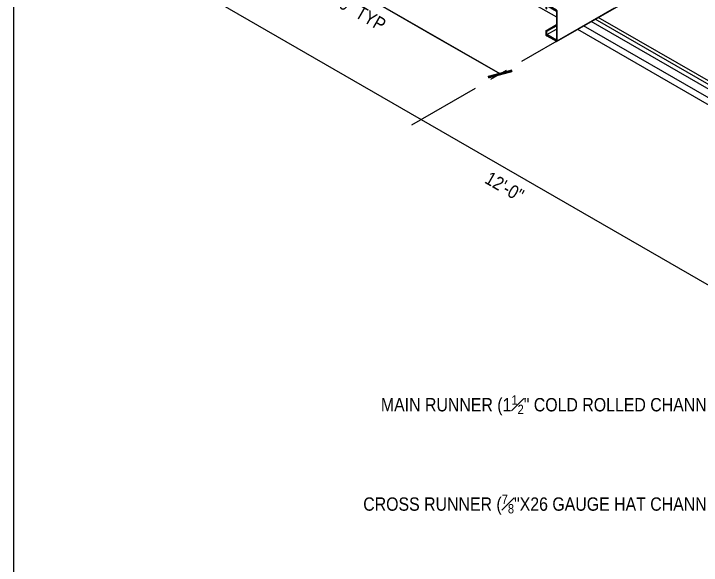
# Model space of a CAD drawing. Header units: inches. Extents: x -16404 to 14624, y -1591 to 16152.
# Drawn here: x -15798.3 to -15682.6, y 1854.2 to 1947.1 of the extents above; entities that cross this region are included whole.
import ezdxf

# ---------------------------------------------------------------- set-up
doc = ezdxf.new("R2010")
doc.units = ezdxf.units.IN
doc.header["$LTSCALE"] = 24
doc.header["$MEASUREMENT"] = 0
doc.linetypes.add('CENTER2', pattern=[1.125, 0.75, -0.125, 0.125, -0.125])
doc.layers.get('0').update_dxf_attribs({"linetype": 'CONTINUOUS'})
for name, color, linetype in [('S-ANNO-DIMS', 2, 'CONTINUOUS'), ('S-ANNO-NOTE', 4, 'CONTINUOUS'), ('S-ARCH', 1, 'CONTINUOUS')]:
    doc.layers.add(name, color=color, linetype=linetype)
doc.layers.add('S-ANNO-GRID-NONPLOT', color=251, linetype='CONTINUOUS', plot=False)
doc.styles.add('Arial', font='arial.ttf', dxfattribs={"width": 0.85})
doc.dimstyles.new('DIM-24', dxfattribs={"dimscale": 24, "dimtxt": 0.09375, "dimasz": 0.109375, "dimexe": 0.0625, "dimexo": 0.0625, "dimgap": 0.0625, "dimtad": 1, "dimdec": 4, "dimzin": 11, "dimdsep": 46, "dimlunit": 4, "dimtxsty": 'Arial', "dimblk": 'ARCHTICK', "dimcen": 0.125, "dimclrd": 256, "dimclre": 256, "dimclrt": 4, "dimadec": 0, "dimazin": 0, "dimtfac": 0.75, "dimtdec": 4, "dimtofl": 0, "dimtmove": 0, "dimatfit": 3, "dimldrblk": 'ARCHTICK', "dimfxl": 1, "dimfrac": 1, "dimtolj": 1, "dimtzin": 11, "dimarcsym": 0})

# ---------------------------------------------------------------- blocks, each defined once
blk = doc.blocks.new('_ARCHTICK')
at = {"color": 0, "linetype": 'ByBlock', "const_width": 0.15}
blk.add_lwpolyline([(-0.5, -0.5), (0.5, 0.5)], dxfattribs=at)

msp = doc.modelspace()

# ---------------------------------------------------------------- linework, layer by layer
at = {"layer": 'S-ANNO-DIMS', "linetype": 'CENTER2'}
msp.add_line((-15673.85208, 1961.5233), (-15731.33096, 1928.33785), dxfattribs=at)
at = {"layer": 'S-ANNO-GRID-NONPLOT'}
msp.add_lwpolyline([(-13183.31796, 600), (-15798.26811, 600), (-15798.26811, 2160), (-13183.31796, 2160)], close=True, dxfattribs=at)
at = {"layer": 'S-ARCH'}
for p, q in [((-15706.9056, 1942.43984), (-15512.57774, 2054.63508)), ((-15745.27944, 1968.66957), (-15706.95972, 1946.54568)), ((-15665.23007, 1925.88607), (-15700.40383, 1946.19364)), ((-15664.73007, 1926.17474), (-15699.90383, 1946.48232)), ((-15708.7459, 1944.2356), (-15706.95972, 1945.26685)), ((-15708.58352, 1944.14185), (-15706.95972, 1945.07935)), ((-15667.20315, 1924.74691), (-15702.3769, 1945.05449)), ((-15665.93372, 1925.47982), (-15701.10747, 1945.78739)), ((-15708.58352, 1943.57935), (-15706.95972, 1944.51685)), ((-15703.3769, 1944.47714), (-15665.53629, 1922.62985))]:
    msp.add_line(p, q, dxfattribs=at)
msp.add_lwpolyline([(-15706.79735, 1947.4231, 0.267949192), (-15706.95972, 1947.70435), (-15708.58352, 1948.64185, 0.577350269), (-15708.7459, 1948.5481), (-15708.7459, 1947.9856), (-15708.58352, 1947.89185), (-15708.58352, 1948.45435), (-15706.95972, 1947.51685), (-15706.95972, 1942.64185), (-15708.58352, 1943.57935), (-15708.58352, 1944.14185), (-15708.7459, 1944.2356), (-15708.7459, 1943.6731, 0.267949192), (-15708.58352, 1943.39185), (-15706.95972, 1942.45435, 0.577350269), (-15706.79735, 1942.5481)], format="xyb", close=True, dxfattribs=at)

# ---------------------------------------------------------------- texts
at = {"layer": 'S-ANNO-NOTE', "char_height": 2.25, "width": 36.0055858, "attachment_point": 1, "rotation": 330, "style": 'Arial'}
for s, insert in [('4\'-0" TYP', (-15745.12703, 1951.60571)), ('12\'-0"', (-15718.05888, 1920.64692))]:
    msp.add_mtext(s, dxfattribs=dict(at, insert=insert))
at = {"layer": 'S-ANNO-NOTE', "char_height": 2.25, "width": 82.5828767, "attachment_point": 3, "style": 'Arial'}
for s, insert in [('\\A1;MAIN RUNNER (1{\\H0.7x;\\S1#2;}" COLD ROLLED CHANNEL), TYP', (-15670.81913, 1882.83335)), ('\\A1;CROSS RUNNER ({\\H0.7x;\\S7#8;}"X26 GAUGE HAT CHANNEL), TYP', (-15670.81913, 1866.10343))]:
    msp.add_mtext(s, dxfattribs=dict(at, insert=insert))

# ---------------------------------------------------------------- leaders
at = {"layer": 'S-ANNO-DIMS'}
for points in [[(-15758.32348, 1961.1386), (-15727.0033, 1943.05589), (-15716.42094, 1936.94616)], [(-15716.42094, 1936.94616), (-15747.74111, 1955.02887), (-15758.32348, 1961.1386)], [(-15771.6005, 1953.4731), (-15657.40445, 1887.54199), (-15646.82209, 1881.43226)]]:
    msp.add_leader(points, dimstyle='DIM-24', override={"dimasz": 0.125}, dxfattribs=at)

doc.saveas('drawing.dxf')
